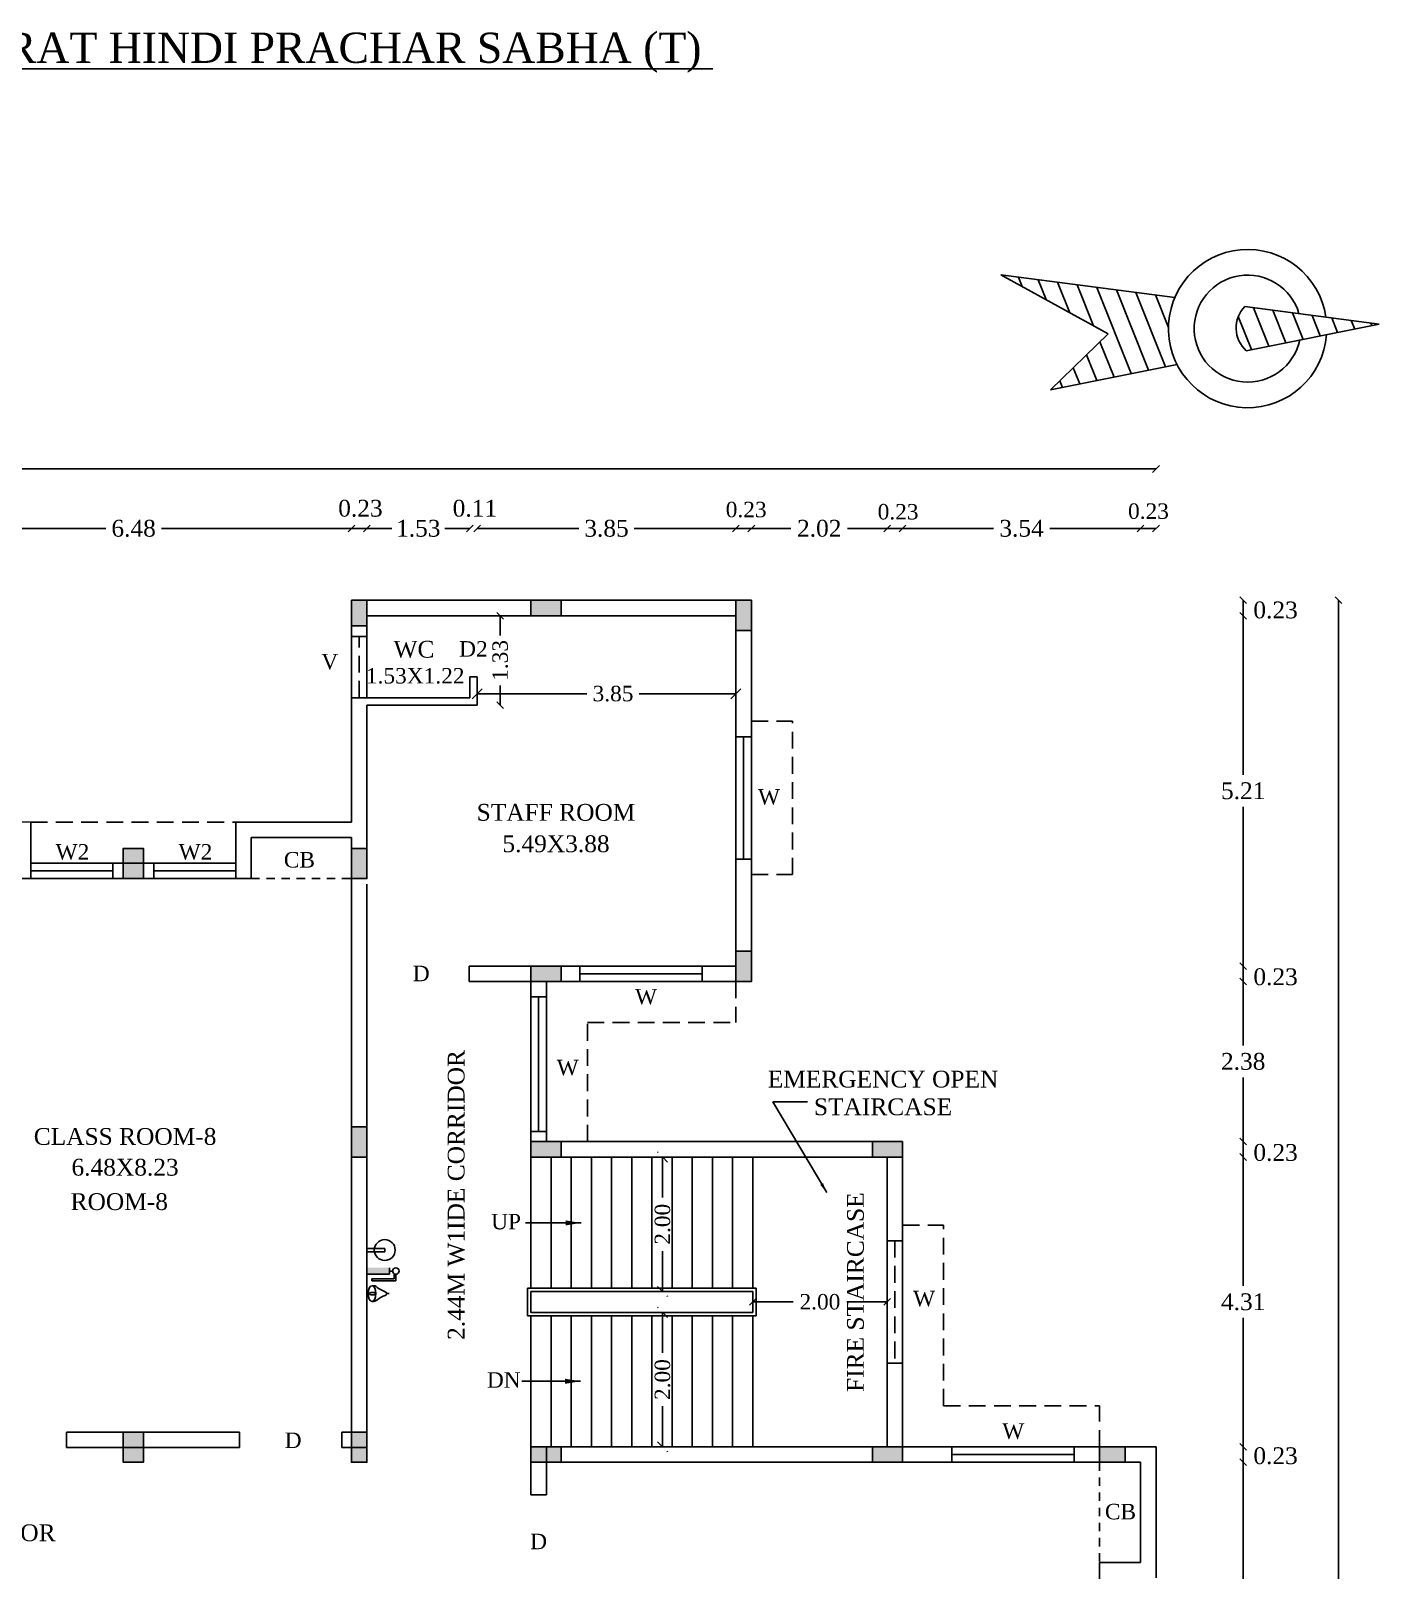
# Model space of a CAD drawing. Header units: metres. Extents: x -53 to 471, y -924 to -843.
# Drawn here: x 74.07 to 94.13, y -888.81 to -865.92 of the extents above; entities that cross this region are included whole.
import ezdxf
from ezdxf.enums import TextEntityAlignment as Align

# ---------------------------------------------------------------- set-up
doc = ezdxf.new("R2010")
doc.units = ezdxf.units.M
doc.header["$MEASUREMENT"] = 0
doc.header["$PDMODE"] = 3
doc.linetypes.add('HIDDEN', pattern=[0.375, 0.25, -0.125])
doc.layers.get('DEFPOINTS').update_dxf_attribs({"lineweight": 5})
doc.layers.add('BLK_1_FLR_1_BLT_UP_AREA_EXISTING', color=27, linetype='Continuous', lineweight=0)
doc.styles.add('Isa-', font='times.ttf')
doc.styles.add('STYLE2', font='times.ttf')
doc.dimstyles.new('Copy of ISO-25', dxfattribs={"dimscale": 0, "dimtxt": 0.23, "dimasz": 0.1, "dimexe": 1.25, "dimexo": 0.625, "dimgap": 0.11, "dimtad": 0, "dimtih": 1, "dimtoh": 1, "dimzin": 1, "dimdsep": 46, "dimtxsty": 'STYLE2', "dimblk": 'OBLIQUE', "dimcen": 0, "dimse1": 1, "dimse2": 1, "dimclrd": 1, "dimclrt": 3, "dimadec": 0, "dimazin": 2, "dimtfac": 1, "dimtix": 1, "dimtofl": 0, "dimtmove": 0, "dimatfit": 3, "dimfxl": 0, "dimtolj": 1, "dimarcsym": 0})
doc.dimstyles.new('ISO-25', dxfattribs={"dimscale": 0, "dimtxt": 0.23, "dimasz": 0.15, "dimexe": 1.25, "dimexo": 0.625, "dimgap": 0.11, "dimtad": 0, "dimtih": 1, "dimtoh": 1, "dimzin": 1, "dimdsep": 46, "dimtxsty": 'STYLE2', "dimblk": 'OBLIQUE', "dimcen": 0, "dimse1": 1, "dimse2": 1, "dimclrd": 1, "dimclrt": 3, "dimadec": 0, "dimazin": 2, "dimtfac": 1, "dimtix": 1, "dimtofl": 0, "dimtmove": 0, "dimatfit": 3, "dimfxl": 0, "dimtolj": 1, "dimarcsym": 0})

# ---------------------------------------------------------------- blocks, each defined once
blk = doc.blocks.new('_Oblique')
at = {"color": 0, "linetype": 'ByBlock', "lineweight": -2}
blk.add_line((-0.5, -0.5), (0.5, 0.5), dxfattribs=at)
blk = doc.blocks.new('*D93')
at = {"color": 1, "lineweight": -2}
for p, q in [((93.522, -874.388), (93.522, -896.37)), ((93.522, -919.381), (93.522, -897.399))]:
    blk.add_line(p, q, dxfattribs=at)
at = {"layer": 'DEFPOINTS', "color": 0}
for p in [(84.788, -874.388), (93.522, -874.388), (72.358, -919.381)]:
    blk.add_point(p, dxfattribs=at)
at = {"color": 1, "lineweight": -2, "xscale": 0.1, "yscale": 0.1, "zscale": 0.1}
for p, rotation in [((93.522, -874.388), 90), ((93.522, -919.381), 270)]:
    blk.add_blockref('_Oblique', p, dxfattribs=dict(at, rotation=rotation))
at = {"color": 3, "lineweight": 25, "insert": (93.522, -896.884), "char_height": 0.25, "attachment_point": 5, "rotation": 90, "style": 'STYLE2'}
blk.add_mtext('\\A1;44.99', dxfattribs=at)
blk = doc.blocks.new('*D345')
at = {"color": 1, "lineweight": -2}
for p, q in [((72.358, -873.32), (75.184, -873.32)), ((78.838, -873.32), (76.012, -873.32))]:
    blk.add_line(p, q, dxfattribs=at)
at = {"layer": 'DEFPOINTS', "color": 0}
for p in [(78.838, -873.32), (72.358, -877.918), (78.838, -877.918)]:
    blk.add_point(p, dxfattribs=at)
at = {"color": 1, "lineweight": -2, "xscale": 0.1, "yscale": 0.1, "zscale": 0.1, "rotation": 180}
blk.add_blockref('_Oblique', (72.358, -873.32), dxfattribs=at)
at = {"color": 1, "lineweight": -2, "xscale": 0.1, "yscale": 0.1, "zscale": 0.1}
blk.add_blockref('_Oblique', (78.838, -873.32), dxfattribs=at)
at = {"color": 3, "lineweight": 25, "insert": (75.598, -873.32), "char_height": 0.25, "attachment_point": 5, "style": 'STYLE2'}
blk.add_mtext('\\A1;6.48', dxfattribs=at)
blk = doc.blocks.new('*D346')
at = {"color": 1, "lineweight": -2}
blk.add_line((78.838, -873.32), (79.068, -873.32), dxfattribs=at)
at = {"layer": 'DEFPOINTS', "color": 0}
for p in [(79.068, -873.32), (78.838, -874.388), (79.068, -874.618)]:
    blk.add_point(p, dxfattribs=at)
at = {"color": 1, "lineweight": -2, "xscale": 0.1, "yscale": 0.1, "zscale": 0.1, "rotation": 180}
blk.add_blockref('_Oblique', (78.838, -873.32), dxfattribs=at)
at = {"color": 1, "lineweight": -2, "xscale": 0.1, "yscale": 0.1, "zscale": 0.1}
blk.add_blockref('_Oblique', (79.068, -873.32), dxfattribs=at)
at = {"color": 3, "lineweight": 25, "insert": (78.972, -873.022), "char_height": 0.25, "attachment_point": 5, "style": 'STYLE2'}
blk.add_mtext('\\A1;0.23', dxfattribs=at)
blk = doc.blocks.new('*D347')
at = {"color": 1, "lineweight": -2}
for p, q in [((80.708, -873.32), (82.22, -873.32)), ((84.558, -873.32), (83.046, -873.32))]:
    blk.add_line(p, q, dxfattribs=at)
at = {"layer": 'DEFPOINTS', "color": 0}
for p in [(84.558, -873.32), (84.558, -874.618), (80.708, -875.528)]:
    blk.add_point(p, dxfattribs=at)
at = {"color": 1, "lineweight": -2, "xscale": 0.1, "yscale": 0.1, "zscale": 0.1, "rotation": 180}
blk.add_blockref('_Oblique', (80.708, -873.32), dxfattribs=at)
at = {"color": 1, "lineweight": -2, "xscale": 0.1, "yscale": 0.1, "zscale": 0.1}
blk.add_blockref('_Oblique', (84.558, -873.32), dxfattribs=at)
at = {"color": 3, "lineweight": 25, "insert": (82.633, -873.32), "char_height": 0.25, "attachment_point": 5, "style": 'STYLE2'}
blk.add_mtext('\\A1;3.85', dxfattribs=at)
blk = doc.blocks.new('*D126')
at = {"color": 1, "lineweight": -2}
for p, q in [((84.788, -873.32), (85.377, -873.32)), ((86.808, -873.32), (86.219, -873.32))]:
    blk.add_line(p, q, dxfattribs=at)
at = {"layer": 'DEFPOINTS', "color": 0}
for p in [(86.808, -873.32), (84.788, -874.388), (86.808, -882.668)]:
    blk.add_point(p, dxfattribs=at)
at = {"color": 1, "lineweight": -2, "xscale": 0.1, "yscale": 0.1, "zscale": 0.1, "rotation": 180}
blk.add_blockref('_Oblique', (84.788, -873.32), dxfattribs=at)
at = {"color": 1, "lineweight": -2, "xscale": 0.1, "yscale": 0.1, "zscale": 0.1}
blk.add_blockref('_Oblique', (86.808, -873.32), dxfattribs=at)
at = {"color": 3, "lineweight": 25, "insert": (85.798, -873.32), "char_height": 0.25, "attachment_point": 5, "style": 'STYLE2'}
blk.add_mtext('\\A1;2.02', dxfattribs=at)
blk = doc.blocks.new('*D127')
at = {"color": 1, "lineweight": -2}
for p, q in [((87.038, -873.32), (88.389, -873.32)), ((90.578, -873.32), (89.227, -873.32))]:
    blk.add_line(p, q, dxfattribs=at)
at = {"layer": 'DEFPOINTS', "color": 0}
for p in [(90.578, -873.32), (87.038, -882.438), (90.578, -887.208)]:
    blk.add_point(p, dxfattribs=at)
at = {"color": 1, "lineweight": -2, "xscale": 0.1, "yscale": 0.1, "zscale": 0.1, "rotation": 180}
blk.add_blockref('_Oblique', (87.038, -873.32), dxfattribs=at)
at = {"color": 1, "lineweight": -2, "xscale": 0.1, "yscale": 0.1, "zscale": 0.1}
blk.add_blockref('_Oblique', (90.578, -873.32), dxfattribs=at)
at = {"color": 3, "lineweight": 25, "insert": (88.808, -873.32), "char_height": 0.25, "attachment_point": 5, "style": 'STYLE2'}
blk.add_mtext('\\A1;3.54', dxfattribs=at)
blk = doc.blocks.new('*D131')
at = {"color": 1, "lineweight": -2}
for p, q in [((92.105, -887.208), (92.105, -890.222)), ((92.105, -893.711), (92.105, -890.697))]:
    blk.add_line(p, q, dxfattribs=at)
at = {"layer": 'DEFPOINTS', "color": 0}
for p in [(89.968, -887.208), (92.105, -887.208), (89.968, -893.711)]:
    blk.add_point(p, dxfattribs=at)
at = {"color": 1, "lineweight": -2, "xscale": 0.1, "yscale": 0.1, "zscale": 0.1}
for p, rotation in [((92.105, -887.208), 90), ((92.105, -893.711), 270)]:
    blk.add_blockref('_Oblique', p, dxfattribs=dict(at, rotation=rotation))
at = {"color": 3, "lineweight": 25, "insert": (92.105, -890.459), "char_height": 0.25, "attachment_point": 5, "style": 'STYLE2'}
blk.add_mtext('\\A1;6.50', dxfattribs=at)
blk = doc.blocks.new('*D132')
at = {"color": 1, "lineweight": -2}
blk.add_line((92.105, -887.208), (92.105, -886.978), dxfattribs=at)
at = {"layer": 'DEFPOINTS', "color": 0}
for p in [(89.968, -886.978), (92.105, -886.978), (89.968, -887.208)]:
    blk.add_point(p, dxfattribs=at)
at = {"color": 1, "lineweight": -2, "xscale": 0.1, "yscale": 0.1, "zscale": 0.1}
for p, rotation in [((92.105, -886.978), 90), ((92.105, -887.208), 270)]:
    blk.add_blockref('_Oblique', p, dxfattribs=dict(at, rotation=rotation))
at = {"color": 3, "lineweight": 25, "insert": (92.587, -887.113), "char_height": 0.25, "attachment_point": 5, "style": 'STYLE2'}
blk.add_mtext('\\A1;0.23', dxfattribs=at)
blk = doc.blocks.new('*D133')
at = {"color": 1, "lineweight": -2}
for p, q in [((92.105, -882.668), (92.105, -884.586)), ((92.105, -886.978), (92.105, -885.061))]:
    blk.add_line(p, q, dxfattribs=at)
at = {"layer": 'DEFPOINTS', "color": 0}
for p in [(87.038, -882.668), (92.105, -882.668), (90.368, -886.978)]:
    blk.add_point(p, dxfattribs=at)
at = {"color": 1, "lineweight": -2, "xscale": 0.1, "yscale": 0.1, "zscale": 0.1}
for p, rotation in [((92.105, -882.668), 90), ((92.105, -886.978), 270)]:
    blk.add_blockref('_Oblique', p, dxfattribs=dict(at, rotation=rotation))
at = {"color": 3, "lineweight": 25, "insert": (92.105, -884.823), "char_height": 0.25, "attachment_point": 5, "style": 'STYLE2'}
blk.add_mtext('\\A1;4.31', dxfattribs=at)
blk = doc.blocks.new('*D134')
at = {"color": 1, "lineweight": -2}
blk.add_line((92.105, -882.668), (92.105, -882.438), dxfattribs=at)
at = {"layer": 'DEFPOINTS', "color": 0}
for p in [(87.038, -882.438), (92.105, -882.438), (87.038, -882.668)]:
    blk.add_point(p, dxfattribs=at)
at = {"color": 1, "lineweight": -2, "xscale": 0.1, "yscale": 0.1, "zscale": 0.1}
for p, rotation in [((92.105, -882.438), 90), ((92.105, -882.668), 270)]:
    blk.add_blockref('_Oblique', p, dxfattribs=dict(at, rotation=rotation))
at = {"color": 3, "lineweight": 25, "insert": (92.587, -882.603), "char_height": 0.25, "attachment_point": 5, "style": 'STYLE2'}
blk.add_mtext('\\A1;0.23', dxfattribs=at)
blk = doc.blocks.new('*D135')
at = {"color": 1, "lineweight": -2}
for p, q in [((92.105, -880.058), (92.105, -881.011)), ((92.105, -882.438), (92.105, -881.486))]:
    blk.add_line(p, q, dxfattribs=at)
at = {"layer": 'DEFPOINTS', "color": 0}
for p in [(84.788, -880.058), (92.105, -880.058), (87.038, -882.438)]:
    blk.add_point(p, dxfattribs=at)
at = {"color": 1, "lineweight": -2, "xscale": 0.1, "yscale": 0.1, "zscale": 0.1}
for p, rotation in [((92.105, -880.058), 90), ((92.105, -882.438), 270)]:
    blk.add_blockref('_Oblique', p, dxfattribs=dict(at, rotation=rotation))
at = {"color": 3, "lineweight": 25, "insert": (92.105, -881.248), "char_height": 0.25, "attachment_point": 5, "style": 'STYLE2'}
blk.add_mtext('\\A1;2.38', dxfattribs=at)
blk = doc.blocks.new('*D136')
at = {"color": 1, "lineweight": -2}
blk.add_line((92.105, -880.058), (92.105, -879.828), dxfattribs=at)
at = {"layer": 'DEFPOINTS', "color": 0}
for p in [(84.558, -879.828), (92.105, -879.828), (84.788, -880.058)]:
    blk.add_point(p, dxfattribs=at)
at = {"color": 1, "lineweight": -2, "xscale": 0.1, "yscale": 0.1, "zscale": 0.1}
for p, rotation in [((92.105, -879.828), 90), ((92.105, -880.058), 270)]:
    blk.add_blockref('_Oblique', p, dxfattribs=dict(at, rotation=rotation))
at = {"color": 3, "lineweight": 25, "insert": (92.587, -879.99), "char_height": 0.25, "attachment_point": 5, "style": 'STYLE2'}
blk.add_mtext('\\A1;0.23', dxfattribs=at)
blk = doc.blocks.new('*D137')
at = {"color": 1, "lineweight": -2}
for p, q in [((92.105, -874.618), (92.105, -876.986)), ((92.105, -879.828), (92.105, -877.461))]:
    blk.add_line(p, q, dxfattribs=at)
at = {"layer": 'DEFPOINTS', "color": 0}
for p in [(84.558, -874.618), (92.105, -874.618), (84.558, -879.828)]:
    blk.add_point(p, dxfattribs=at)
at = {"color": 1, "lineweight": -2, "xscale": 0.1, "yscale": 0.1, "zscale": 0.1}
for p, rotation in [((92.105, -874.618), 90), ((92.105, -879.828), 270)]:
    blk.add_blockref('_Oblique', p, dxfattribs=dict(at, rotation=rotation))
at = {"color": 3, "lineweight": 25, "insert": (92.105, -877.223), "char_height": 0.25, "attachment_point": 5, "style": 'STYLE2'}
blk.add_mtext('\\A1;5.21', dxfattribs=at)
blk = doc.blocks.new('*D138')
at = {"color": 1, "lineweight": -2}
blk.add_line((92.105, -874.618), (92.105, -874.388), dxfattribs=at)
at = {"layer": 'DEFPOINTS', "color": 0}
for p in [(84.788, -874.388), (92.105, -874.388), (84.558, -874.618)]:
    blk.add_point(p, dxfattribs=at)
at = {"color": 1, "lineweight": -2, "xscale": 0.1, "yscale": 0.1, "zscale": 0.1}
for p, rotation in [((92.105, -874.388), 90), ((92.105, -874.618), 270)]:
    blk.add_blockref('_Oblique', p, dxfattribs=dict(at, rotation=rotation))
at = {"color": 3, "lineweight": 25, "insert": (92.587, -874.535), "char_height": 0.25, "attachment_point": 5, "style": 'STYLE2'}
blk.add_mtext('\\A1;0.23', dxfattribs=at)
blk = doc.blocks.new('*D365')
at = {"color": 1, "lineweight": -2}
for p, q in [((84.808, -884.823), (85.411, -884.823)), ((86.808, -884.823), (86.206, -884.823))]:
    blk.add_line(p, q, dxfattribs=at)
at = {"layer": 'DEFPOINTS', "color": 0}
for p in [(84.808, -884.823), (86.808, -884.823), (86.808, -884.823)]:
    blk.add_point(p, dxfattribs=at)
at = {"color": 1, "lineweight": -2, "xscale": 0.1, "yscale": 0.1, "zscale": 0.1, "rotation": 180}
blk.add_blockref('_Oblique', (84.808, -884.823), dxfattribs=at)
at = {"color": 1, "lineweight": -2, "xscale": 0.1, "yscale": 0.1, "zscale": 0.1}
blk.add_blockref('_Oblique', (86.808, -884.823), dxfattribs=at)
at = {"color": 3, "lineweight": 25, "insert": (85.808, -884.823), "char_height": 0.23, "attachment_point": 5, "style": 'STYLE2'}
blk.add_mtext('\\A1;2.00', dxfattribs=at)
blk = doc.blocks.new('*D150')
at = {"color": 1, "lineweight": -2}
for p, q in [((83.467, -882.668), (83.467, -883.271)), ((83.467, -884.668), (83.467, -884.066))]:
    blk.add_line(p, q, dxfattribs=at)
at = {"layer": 'DEFPOINTS', "color": 0, "linetype": 'HIDDEN'}
for p in [(83.467, -882.668), (83.467, -882.668), (83.412, -884.668)]:
    blk.add_point(p, dxfattribs=at)
at = {"color": 1, "linetype": 'HIDDEN', "lineweight": -2, "xscale": 0.15, "yscale": 0.15, "zscale": 0.15}
for p, rotation in [((83.467, -882.668), 90), ((83.467, -884.668), 270)]:
    blk.add_blockref('_Oblique', p, dxfattribs=dict(at, rotation=rotation))
at = {"color": 3, "linetype": 'HIDDEN', "lineweight": 25, "insert": (83.467, -883.668), "char_height": 0.23, "attachment_point": 5, "rotation": 90, "style": 'STYLE2'}
blk.add_mtext('\\A1;2.00', dxfattribs=at)
blk = doc.blocks.new('*D151')
at = {"color": 1, "lineweight": -2}
for p, q in [((83.467, -884.978), (83.467, -885.581)), ((83.467, -886.978), (83.467, -886.376))]:
    blk.add_line(p, q, dxfattribs=at)
at = {"layer": 'DEFPOINTS', "color": 0, "linetype": 'HIDDEN'}
for p in [(83.467, -884.978), (83.467, -886.978), (83.467, -886.978)]:
    blk.add_point(p, dxfattribs=at)
at = {"color": 1, "linetype": 'HIDDEN', "lineweight": -2, "xscale": 0.15, "yscale": 0.15, "zscale": 0.15}
for p, rotation in [((83.467, -884.978), 90), ((83.467, -886.978), 270)]:
    blk.add_blockref('_Oblique', p, dxfattribs=dict(at, rotation=rotation))
at = {"color": 3, "linetype": 'HIDDEN', "lineweight": 25, "insert": (83.467, -885.978), "char_height": 0.23, "attachment_point": 5, "rotation": 90, "style": 'STYLE2'}
blk.add_mtext('\\A1;2.00', dxfattribs=at)
blk = doc.blocks.new('*D152')
at = {"color": 1, "lineweight": -2}
for p, q in [((80.708, -875.778), (82.341, -875.778)), ((84.558, -875.778), (83.12, -875.778))]:
    blk.add_line(p, q, dxfattribs=at)
at = {"layer": 'DEFPOINTS', "color": 0}
for p in [(84.558, -875.778), (80.708, -875.948), (84.558, -875.948)]:
    blk.add_point(p, dxfattribs=at)
at = {"color": 1, "lineweight": -2, "xscale": 0.15, "yscale": 0.15, "zscale": 0.15, "rotation": 180}
blk.add_blockref('_Oblique', (80.708, -875.778), dxfattribs=at)
at = {"color": 1, "lineweight": -2, "xscale": 0.15, "yscale": 0.15, "zscale": 0.15}
blk.add_blockref('_Oblique', (84.558, -875.778), dxfattribs=at)
at = {"color": 3, "lineweight": -3, "insert": (82.73, -875.778), "char_height": 0.23, "attachment_point": 5, "style": 'STYLE2'}
blk.add_mtext('\\A1;3.85', dxfattribs=at)
blk = doc.blocks.new('*D153')
at = {"color": 1, "lineweight": -2}
for p, q in [((81.052, -874.618), (81.052, -874.91)), ((81.052, -875.948), (81.052, -875.657))]:
    blk.add_line(p, q, dxfattribs=at)
at = {"layer": 'DEFPOINTS', "color": 0}
for p in [(80.849, -874.618), (81.052, -874.618), (80.708, -875.948)]:
    blk.add_point(p, dxfattribs=at)
at = {"color": 1, "lineweight": -2, "xscale": 0.1, "yscale": 0.1, "zscale": 0.1}
for p, rotation in [((81.052, -874.618), 90), ((81.052, -875.948), 270)]:
    blk.add_blockref('_Oblique', p, dxfattribs=dict(at, rotation=rotation))
at = {"color": 3, "lineweight": 25, "insert": (81.052, -875.283), "char_height": 0.23, "attachment_point": 5, "rotation": 90, "style": 'STYLE2'}
blk.add_mtext('\\A1;1.33', dxfattribs=at)
blk = doc.blocks.new('*D367')
at = {"color": 1, "lineweight": -2}
for p, q in [((79.068, -873.32), (79.437, -873.32)), ((80.598, -873.32), (80.229, -873.32))]:
    blk.add_line(p, q, dxfattribs=at)
at = {"layer": 'DEFPOINTS', "color": 0}
for p in [(79.068, -873.32), (79.068, -874.618), (80.598, -875.528)]:
    blk.add_point(p, dxfattribs=at)
at = {"color": 1, "lineweight": -2, "xscale": 0.1, "yscale": 0.1, "zscale": 0.1, "rotation": 180}
blk.add_blockref('_Oblique', (79.068, -873.32), dxfattribs=at)
at = {"color": 1, "lineweight": -2, "xscale": 0.1, "yscale": 0.1, "zscale": 0.1}
blk.add_blockref('_Oblique', (80.598, -873.32), dxfattribs=at)
at = {"color": 3, "lineweight": 25, "insert": (79.833, -873.32), "char_height": 0.25, "attachment_point": 5, "style": 'STYLE2'}
blk.add_mtext('\\A1;1.53', dxfattribs=at)
blk = doc.blocks.new('*D154')
at = {"color": 1, "lineweight": -2}
for p, q in [((80.598, -873.32), (80.498, -873.32)), ((80.708, -873.32), (80.808, -873.32))]:
    blk.add_line(p, q, dxfattribs=at)
at = {"layer": 'DEFPOINTS', "color": 0}
for p in [(80.708, -873.32), (80.598, -874.388), (80.708, -875.528)]:
    blk.add_point(p, dxfattribs=at)
at = {"color": 1, "lineweight": -2, "xscale": 0.1, "yscale": 0.1, "zscale": 0.1}
blk.add_blockref('_Oblique', (80.598, -873.32), dxfattribs=at)
at = {"color": 1, "lineweight": -2, "xscale": 0.1, "yscale": 0.1, "zscale": 0.1, "rotation": 180}
blk.add_blockref('_Oblique', (80.708, -873.32), dxfattribs=at)
at = {"color": 3, "lineweight": 25, "insert": (80.675, -873.022), "char_height": 0.25, "attachment_point": 5, "style": 'STYLE2'}
blk.add_mtext('\\A1;0.11', dxfattribs=at)
blk = doc.blocks.new('*D399')
at = {"color": 1, "lineweight": -2}
blk.add_line((90.578, -873.32), (90.808, -873.32), dxfattribs=at)
at = {"layer": 'DEFPOINTS', "color": 0}
for p in [(90.808, -873.32), (90.578, -887.334), (90.808, -887.314)]:
    blk.add_point(p, dxfattribs=at)
at = {"color": 1, "lineweight": -2, "xscale": 0.1, "yscale": 0.1, "zscale": 0.1, "rotation": 180}
blk.add_blockref('_Oblique', (90.578, -873.32), dxfattribs=at)
at = {"color": 1, "lineweight": -2, "xscale": 0.1, "yscale": 0.1, "zscale": 0.1}
blk.add_blockref('_Oblique', (90.808, -873.32), dxfattribs=at)
at = {"color": 3, "lineweight": 25, "insert": (90.696, -873.065), "char_height": 0.23, "attachment_point": 5, "style": 'STYLE2'}
blk.add_mtext('\\A1;0.23', dxfattribs=at)
blk = doc.blocks.new('*D404')
at = {"color": 1, "lineweight": -2}
for p, q in [((36.908, -872.436), (63.38, -872.436)), ((90.808, -872.436), (64.336, -872.436))]:
    blk.add_line(p, q, dxfattribs=at)
at = {"layer": 'DEFPOINTS', "color": 0}
for p in [(90.808, -872.436), (36.908, -887.78), (90.808, -887.78)]:
    blk.add_point(p, dxfattribs=at)
at = {"color": 1, "lineweight": -2, "xscale": 0.1, "yscale": 0.1, "zscale": 0.1, "rotation": 180}
blk.add_blockref('_Oblique', (36.908, -872.436), dxfattribs=at)
at = {"color": 1, "lineweight": -2, "xscale": 0.1, "yscale": 0.1, "zscale": 0.1}
blk.add_blockref('_Oblique', (90.808, -872.436), dxfattribs=at)
at = {"color": 3, "lineweight": 25, "insert": (63.858, -872.436), "char_height": 0.23, "attachment_point": 5, "style": 'STYLE2'}
blk.add_mtext('\\A1;53.90', dxfattribs=at)
blk = doc.blocks.new('FIRE')
at = {"lineweight": 25}
blk.add_hatch(color=256, dxfattribs=at).paths.add_polyline_path([(4776.393, 1592.591), (4776.49, 1592.591), (4776.49, 1592.93), (4776.393, 1592.93)])
for p, q in [((4776.559, 1592.998), (4776.483, 1592.998)), ((4776.49, 1593.023), (4776.587, 1593.023)), ((4776.559, 1592.664), (4776.559, 1592.998)), ((4776.587, 1593.023), (4776.587, 1592.664)), ((4776.49, 1592.93), (4776.393, 1592.93)), ((4776.442, 1592.93), (4776.442, 1592.975)), ((4776.49, 1592.591), (4776.49, 1592.93)), ((4776.587, 1592.664), (4776.559, 1592.664))]:
    blk.add_line(p, q, dxfattribs=at)
at = {"color": 0, "lineweight": 25, "ltscale": 60}
blk.add_line((4776.778, 1592.887), (4776.778, 1592.923), dxfattribs=at)
blk.add_lwpolyline([(4776.105, 1592.857), (4776.155, 1592.857), (4776.155, 1592.59), (4776.105, 1592.59)], close=True)
at = {"color": 1}
blk.add_circle((4776.13, 1592.857), 0.155, dxfattribs=at)
at = {"lineweight": 25}
blk.add_circle((4776.442, 1593.023), 0.0482, dxfattribs=at)
at = {"color": 0, "lineweight": 25, "ltscale": 60}
blk.add_arc((4776.778, 1592.861), 0.0262, 0, 180, dxfattribs=at)
for centre, major_axis, ratio in [((4776.778, 1592.668), (-0.118, 0), 0.493287), ((4776.778, 1592.676), (0, -0.0501), 0.352249)]:
    blk.add_ellipse(centre, major_axis=major_axis, ratio=ratio, dxfattribs=at)
for points in [[(4776.752, 1592.861), (4776.688, 1592.746), (4776.664, 1592.71), (4776.66, 1592.671)], [(4776.804, 1592.861), (4776.868, 1592.746), (4776.891, 1592.71), (4776.896, 1592.671)]]:
    blk.add_spline(points, degree=3, dxfattribs=at)
blk = doc.blocks.new('FF COLUMN')
at = {"lineweight": -3}
for points in [[(39.03, 0), (38.58, 0), (38.58, -0.23), (39.03, -0.23)], [(41.86, 0), (41.63, 0), (41.63, -0.45), (41.86, -0.45)], [(36.14, -3.69), (35.91, -3.69), (35.91, -4.14), (36.14, -4.14)], [(41.86, -5.22), (41.63, -5.22), (41.63, -5.67), (41.86, -5.67)], [(39.03, -5.44), (38.58, -5.44), (38.58, -5.67), (39.03, -5.67)], [(36.14, -7.83), (35.91, -7.83), (35.91, -8.28), (36.14, -8.28)], [(39.03, -8.28), (39.03, -8.05), (38.58, -8.05), (38.58, -8.28)], [(44.11, -8.28), (44.11, -8.05), (43.66, -8.05), (43.66, -8.28)], [(36.14, -12.37), (35.91, -12.37), (35.91, -12.82), (36.14, -12.82)], [(39.03, -12.82), (38.58, -12.82), (38.58, -12.59), (39.03, -12.59)], [(44.11, -12.82), (44.11, -12.59), (43.66, -12.59), (43.66, -12.82)]]:
    blk.add_hatch(color=3, dxfattribs=at).paths.add_polyline_path(points)
for color, points in [(2, [(35.91, -0.38), (36.14, -0.38), (36.14, 0), (35.91, 0)]), (4, [(32.515, -4.14), (32.515, -3.69), (32.815, -3.69), (32.815, -4.14)]), (5, [(32.815, -12.37), (32.815, -12.82), (32.515, -12.82), (32.515, -12.37)]), (2, [(47.04, -12.59), (47.42, -12.59), (47.42, -12.82), (47.04, -12.82)])]:
    blk.add_hatch(color=color).paths.add_polyline_path(points)
at = {"color": 3, "lineweight": -3}
for points in [[(39.03, 0), (38.58, 0), (38.58, -0.23), (39.03, -0.23)], [(41.63, 0), (41.63, -0.45), (41.86, -0.45), (41.86, 0)], [(35.91, -3.69), (35.91, -4.14), (36.14, -4.14), (36.14, -3.69)], [(41.63, -5.22), (41.63, -5.67), (41.86, -5.67), (41.86, -5.22)], [(39.03, -5.44), (38.58, -5.44), (38.58, -5.67), (39.03, -5.67)], [(35.91, -7.83), (35.91, -8.28), (36.14, -8.28), (36.14, -7.83)], [(39.03, -8.05), (38.58, -8.05), (38.58, -8.28), (39.03, -8.28)], [(44.11, -8.05), (43.66, -8.05), (43.66, -8.28), (44.11, -8.28)], [(35.91, -12.37), (35.91, -12.82), (36.14, -12.82), (36.14, -12.37)], [(39.03, -12.82), (38.58, -12.82), (38.58, -12.59), (39.03, -12.59)], [(44.11, -12.59), (43.66, -12.59), (43.66, -12.82), (44.11, -12.82)]]:
    blk.add_lwpolyline(points, close=True, dxfattribs=at)
at = {"color": 2}
blk.add_lwpolyline([(35.91, 0), (35.91, -0.38), (36.14, -0.38), (36.14, 0)], close=True, dxfattribs=at)
at = {"color": 4}
blk.add_lwpolyline([(32.515, -4.14), (32.515, -3.69), (32.815, -3.69), (32.815, -4.14)], close=True, dxfattribs=at)
at = {"color": 5}
blk.add_lwpolyline([(32.815, -12.37), (32.815, -12.82), (32.515, -12.82), (32.515, -12.37)], close=True, dxfattribs=at)
at = {"color": 2, "lineweight": -3}
blk.add_lwpolyline([(47.04, -12.59), (47.42, -12.59), (47.42, -12.82), (47.04, -12.82)], close=True, dxfattribs=at)
blk = doc.blocks.new('*D776')
at = {"color": 1, "lineweight": -2, "ltscale": 3}
blk.add_line((84.558, -873.32), (84.788, -873.32), dxfattribs=at)
at = {"layer": 'DEFPOINTS', "color": 0, "ltscale": 3}
for p in [(84.788, -873.32), (84.788, -874.388), (84.558, -874.618)]:
    blk.add_point(p, dxfattribs=at)
at = {"color": 1, "lineweight": -2, "ltscale": 3, "xscale": 0.1, "yscale": 0.1, "zscale": 0.1, "rotation": 180}
blk.add_blockref('_Oblique', (84.558, -873.32), dxfattribs=at)
at = {"color": 1, "lineweight": -2, "ltscale": 3, "xscale": 0.1, "yscale": 0.1, "zscale": 0.1}
blk.add_blockref('_Oblique', (84.788, -873.32), dxfattribs=at)
at = {"color": 3, "ltscale": 3, "insert": (84.711, -873.041), "char_height": 0.23, "attachment_point": 5, "style": 'STYLE2'}
blk.add_mtext('\\A1;0.23', dxfattribs=at)
blk = doc.blocks.new('*D777')
at = {"color": 1, "lineweight": -2, "ltscale": 3}
blk.add_line((86.808, -873.32), (87.038, -873.32), dxfattribs=at)
at = {"layer": 'DEFPOINTS', "color": 0, "ltscale": 3}
for p in [(87.038, -873.32), (87.038, -873.32), (86.808, -882.668)]:
    blk.add_point(p, dxfattribs=at)
at = {"color": 1, "lineweight": -2, "ltscale": 3, "xscale": 0.1, "yscale": 0.1, "zscale": 0.1, "rotation": 180}
blk.add_blockref('_Oblique', (86.808, -873.32), dxfattribs=at)
at = {"color": 1, "lineweight": -2, "ltscale": 3, "xscale": 0.1, "yscale": 0.1, "zscale": 0.1}
blk.add_blockref('_Oblique', (87.038, -873.32), dxfattribs=at)
at = {"color": 3, "ltscale": 3, "insert": (86.971, -873.074), "char_height": 0.23, "attachment_point": 5, "style": 'STYLE2'}
blk.add_mtext('\\A1;0.23', dxfattribs=at)

msp = doc.modelspace()

# ---------------------------------------------------------------- hatches: boundary and pattern name
at = {"lineweight": -3}
h = msp.add_hatch(dxfattribs=at)
h.set_pattern_fill('ANSI31', color=1, scale=2.050312, angle=66.803979, style=0)
h.set_pattern_definition([(111.804, (91.06231, -870.50301), (-0.237954, -0.095194), [])])
h.paths.add_polyline_path([(88.49984, -869.54838), (90.0961, -870.42474), (89.24001, -871.25739), (91.12156, -870.88188, -0.22210308), (91.0881, -869.88559)])
h.paths.add_polyline_path([(92.12823, -870.02111, 0.42578482), (92.15009, -870.67662), (94.12868, -870.28174)])

# ---------------------------------------------------------------- linework, layer by layer
for p, q in [((91.0881, -869.88559), (88.49984, -869.54838)), ((90.0961, -870.42474), (88.49984, -869.54838)), ((94.12868, -870.28174), (92.12823, -870.02111)), ((90.0961, -870.42474), (89.24001, -871.25739)), ((94.12868, -870.28174), (92.15009, -870.67662)), ((91.12156, -870.88188), (89.24001, -871.25739)), ((78.83806, -877.68821), (78.83806, -874.38836)), ((78.83806, -874.38836), (84.78806, -874.38836)), ((84.78806, -880.05821), (84.78806, -874.38836)), ((84.78806, -874.83836), (84.78806, -874.38836)), ((79.06806, -875.83836), (79.06806, -874.61836)), ((79.06806, -874.61836), (84.55806, -874.61836)), ((84.55806, -879.82821), (84.55806, -874.61836)), ((79.06806, -875.83836), (79.06806, -875.17821)), ((80.59806, -875.83836), (80.59806, -875.52836)), ((80.59806, -875.52836), (80.70806, -875.52836)), ((80.70806, -875.94836), (80.70806, -875.52836)), ((79.06806, -875.83836), (80.59806, -875.83836)), ((79.06806, -878.49836), (79.06806, -875.94836)), ((79.06806, -877.16836), (79.06806, -875.94836)), ((79.06806, -875.94836), (80.70806, -875.94836)), ((79.06806, -878.49836), (79.06806, -877.27836)), ((74.06806, -877.68821), (74.06806, -878.29821)), ((77.11806, -877.68821), (78.83806, -877.68821)), ((77.11806, -877.68821), (77.11806, -878.29821)), ((77.34806, -877.91821), (78.83806, -877.91821)), ((77.34806, -877.91821), (77.34806, -878.52821)), ((78.83806, -878.29821), (78.83806, -877.91821)), ((78.83806, -877.91821), (78.83806, -878.52821)), ((79.06806, -878.49836), (79.06806, -877.84893)), ((78.83806, -878.29821), (78.83806, -878.08821)), ((74.06806, -878.29821), (77.11806, -878.29821)), ((73.83806, -878.52821), (77.34806, -878.52821)), ((73.83806, -878.52821), (77.34806, -878.52821)), ((78.83806, -886.75821), (78.83806, -878.52821)), ((79.06806, -878.49836), (79.06806, -878.47821)), ((79.06806, -886.29821), (79.06806, -878.60836)), ((79.06806, -880.74821), (79.06806, -878.60836)), ((79.06806, -879.06893), (79.06806, -878.60836)), ((79.06806, -879.82836), (79.06806, -878.60836)), ((84.55806, -879.82821), (84.55806, -879.60821)), ((84.55806, -879.82836), (84.55806, -879.60821)), ((84.78806, -880.05821), (84.78806, -879.60821)), ((79.06806, -880.05821), (79.06806, -879.82821)), ((79.06806, -880.05821), (79.06806, -879.82821)), ((80.58806, -879.82821), (84.55806, -879.82821)), ((80.58806, -880.05821), (80.58806, -879.82821)), ((81.73806, -879.82821), (84.55806, -879.82821)), ((84.78806, -880.05821), (84.78806, -879.82821)), ((80.58806, -880.05821), (81.50806, -880.05821)), ((81.50806, -882.66821), (81.50806, -880.05821)), ((81.73806, -882.43821), (81.73806, -880.05821)), ((81.73806, -880.05821), (84.78806, -880.05821)), ((81.73806, -880.05821), (84.78806, -880.05821)), ((81.50806, -882.66821), (81.50806, -882.43821)), ((81.73806, -882.43821), (87.03806, -882.43821)), ((87.03806, -886.98321), (87.03806, -882.43821)), ((81.50806, -884.61821), (81.50806, -882.66821)), ((81.50806, -882.66821), (86.80806, -882.66821)), ((81.50806, -882.66821), (84.80806, -882.66821)), ((81.80806, -884.61821), (81.80806, -882.66821)), ((82.10806, -884.61821), (82.10806, -882.66821)), ((82.40806, -884.61821), (82.40806, -882.66821)), ((82.70806, -884.61821), (82.70806, -882.66821)), ((83.00806, -884.61821), (83.00806, -882.66821)), ((83.30806, -884.61821), (83.30806, -882.66821)), ((83.60806, -884.61821), (83.60806, -882.66821)), ((83.90806, -884.61821), (83.90806, -882.66821)), ((84.20806, -884.61821), (84.20806, -882.66821)), ((84.50806, -884.61821), (84.50806, -882.66821)), ((84.80806, -884.61821), (84.80806, -882.66821)), ((86.80806, -886.97821), (86.80806, -882.66821)), ((81.45806, -885.02821), (81.45806, -884.61821)), ((81.45806, -884.61821), (84.85806, -884.61821)), ((84.85806, -884.61821), (84.85806, -885.02821)), ((81.50806, -884.97821), (81.50806, -884.66821)), ((81.50806, -884.66821), (84.80806, -884.66821)), ((81.55806, -884.66821), (84.80806, -884.66821)), ((84.80806, -884.97821), (84.80806, -884.66821)), ((84.80806, -884.66821), (84.80806, -884.97821)), ((84.85806, -885.02821), (81.45806, -885.02821)), ((81.50806, -884.97821), (84.80806, -884.97821)), ((84.80806, -884.97821), (81.50806, -884.97821)), ((81.50806, -886.97821), (81.50806, -885.02821)), ((81.80806, -886.97821), (81.80806, -885.02821)), ((82.10806, -886.97821), (82.10806, -885.02821)), ((82.40806, -886.97821), (82.40806, -885.02821)), ((82.70806, -886.97821), (82.70806, -885.02821)), ((83.00806, -886.97821), (83.00806, -885.02821)), ((83.30806, -886.97821), (83.30806, -885.02821)), ((83.60806, -886.97821), (83.60806, -885.02821)), ((83.90806, -886.97821), (83.90806, -885.02821)), ((84.20806, -886.97821), (84.20806, -885.02821)), ((84.50806, -886.97821), (84.50806, -885.02821)), ((84.80806, -886.97821), (84.80806, -885.02821)), ((79.06806, -887.20821), (79.06806, -885.41055)), ((78.83806, -887.20821), (78.83806, -885.64055)), ((74.59904, -886.75821), (77.17346, -886.75821)), ((74.59904, -886.98821), (74.59904, -886.75821)), ((77.17346, -886.98821), (77.17346, -886.75821)), ((78.69346, -886.75821), (78.83806, -886.75821)), ((78.69346, -886.98821), (78.69346, -886.75821)), ((74.59904, -886.98821), (77.17346, -886.98821)), ((78.69346, -886.98821), (79.06806, -886.98821)), ((78.69346, -886.98821), (79.06806, -886.98821)), ((81.50806, -887.69321), (81.50806, -886.93055)), ((81.50806, -886.97821), (86.80806, -886.97821)), ((81.50806, -887.20821), (81.50806, -886.97821)), ((81.50806, -886.97821), (86.80806, -886.97821)), ((81.50806, -886.97821), (84.80806, -886.97821)), ((81.73806, -887.69321), (81.73806, -886.97821)), ((87.03806, -886.97821), (89.12806, -886.97821)), ((87.03806, -886.97821), (90.80806, -886.97821)), ((90.80806, -886.97821), (90.80806, -888.92821)), ((81.50806, -887.20821), (88.89806, -887.20821)), ((81.73806, -887.20821), (90.57806, -887.20821)), ((81.73806, -887.69321), (81.73806, -887.23821)), ((90.57806, -887.20821), (90.57806, -888.69821)), ((81.50806, -887.69321), (81.73806, -887.69321)), ((89.96806, -892.22055), (89.96806, -888.69821)), ((90.57806, -888.69821), (89.96806, -888.69821))]:
    msp.add_line(p, q, dxfattribs=at)
at = {"color": 1, "linetype": 'HIDDEN', "lineweight": -3}
for p, q in [((78.95306, -875.83836), (78.95306, -874.92836)), ((84.78806, -876.18829), (85.39806, -876.18829)), ((85.39806, -878.46829), (85.39806, -876.18829)), ((74.06806, -877.68821), (77.11806, -877.68821)), ((84.78806, -878.46829), (85.39806, -878.46829)), ((82.41959, -879.83321), (82.41959, -879.82821)), ((84.55806, -880.05821), (84.55806, -880.66821)), ((82.34806, -880.66821), (84.55806, -880.66821)), ((82.34806, -882.43821), (82.34806, -880.66821)), ((87.03806, -883.68321), (87.64806, -883.68321)), ((87.64806, -886.36821), (87.64806, -883.68321)), ((86.92306, -883.91321), (86.92306, -885.73321)), ((87.64806, -886.36821), (89.96806, -886.36821)), ((89.96806, -886.97821), (89.96806, -886.36821))]:
    msp.add_line(p, q, dxfattribs=at)
at = {"color": 1, "lineweight": -3}
for p, q in [((84.67306, -878.23829), (84.67306, -876.41829)), ((75.28806, -878.41321), (74.06806, -878.41321)), ((77.11806, -878.41321), (75.89806, -878.41321)), ((84.05806, -879.94321), (82.23806, -879.94321)), ((81.62306, -880.28821), (81.62306, -882.28821)), ((89.59201, -887.09321), (87.77201, -887.09321))]:
    msp.add_line(p, q, dxfattribs=at)
at = {"color": 41, "linetype": 'HIDDEN', "lineweight": -3, "ltscale": 0.5}
for p, q in [((77.34806, -878.52821), (78.83806, -878.52821)), ((89.96806, -887.20821), (89.96806, -888.69821))]:
    msp.add_line(p, q, dxfattribs=at)
at = {"color": 2, "lineweight": -3}
for points in [[(79.06806, -874.92836), (79.06806, -875.83836), (78.83806, -875.83836), (78.83806, -874.92836)], [(84.55806, -876.41829), (84.78806, -876.41829), (84.78806, -878.23829), (84.55806, -878.23829)], [(74.06806, -878.52821), (74.06806, -878.29821), (75.28806, -878.29821), (75.28806, -878.52821)], [(75.89806, -878.52821), (75.89806, -878.29821), (77.11806, -878.29821), (77.11806, -878.52821)], [(82.23806, -880.05821), (82.23806, -879.82821), (84.05806, -879.82821), (84.05806, -880.05821)], [(81.73806, -882.28821), (81.50806, -882.28821), (81.50806, -880.28821), (81.73806, -880.28821)], [(87.03806, -885.73321), (86.80806, -885.73321), (86.80806, -883.91321), (87.03806, -883.91321)], [(87.77201, -886.97821), (87.77201, -887.20821), (89.59201, -887.20821), (89.59201, -886.97821)]]:
    msp.add_lwpolyline(points, close=True, dxfattribs=at)
at = {"lineweight": -3}
for centre, radius, start, end in [((92.17093, -870.34793), 1.17741, 8.274849, 355.604596), ((92.17093, -870.34793), 0.79574, 16.176247, 347.712159), ((92.45426, -870.33835), 0.45491, 135.782997, 228.037271)]:
    msp.add_arc(centre, radius, start, end, dxfattribs=at)
at = {"layer": 'BLK_1_FLR_1_BLT_UP_AREA_EXISTING', "color": 27}
msp.add_lwpolyline([(90.80806, -888.92821), (90.80806, -886.97821), (87.03806, -886.97821), (87.03806, -882.43821), (81.73806, -882.43821), (81.73806, -880.05821), (84.78806, -880.05821), (84.78806, -874.38836), (78.83806, -874.38836), (78.83806, -877.68821), (77.11806, -877.68821), (77.11806, -878.29821), (74.06806, -878.29821), (74.06806, -877.68821), (72.12806, -877.68821), (72.12806, -878.29821), (65.68806, -878.29821), (65.38306, -878.29821), (62.32806, -878.29821), (62.02806, -878.29821), (55.58806, -878.29821)], dxfattribs=at)

# ---------------------------------------------------------------- block references
msp.add_blockref('FF COLUMN', (42.92806, -874.38836))
at = {"lineweight": -3, "rotation": 270}
msp.add_blockref('FIRE', (-1513.52297, 3892.07826), dxfattribs=at)

# ---------------------------------------------------------------- texts
at = {"color": 2, "lineweight": -3, "style": 'Isa-'}
msp.add_text('%%UPLAN SHOWING THE PROPOSED ADDITIONAL CONSTRUCTION OF EDUCATIONAL INSTITUTION BUILDING FOR DAKSHINA BHARAT HINDI PRACHAR SABHA (T) ', height=0.45, dxfattribs=at).set_placement((32.80631, -866.39579))
at = {"lineweight": -3, "style": 'Isa-'}
for s, p in [('WC', (79.76882, -875.24161)), ('STAFF ROOM', (81.88183, -877.66709)), ('5.49X3.88', (81.88183, -878.13453)), ('EMERGENCY OPEN', (86.74731, -881.63451)), ('STAIRCASE', (86.74731, -882.04641)), ('CLASS ROOM-8', (75.47095, -882.48749)), ('6.48X8.23', (75.47095, -882.94507)), ('2.44M WIDE CORRIDOR', (72.37587, -888.38138))]:
    msp.add_text(s, height=0.25, dxfattribs=at).set_placement(p, align=Align.CENTER)
at = {"color": 4, "lineweight": -3, "style": 'Isa-'}
for s, p in [('D2', (80.65306, -875.22594)), ('V', (78.51592, -875.41606)), ('W', (85.05031, -877.42649)), ('W2', (74.68809, -878.2445)), ('W2', (76.51809, -878.2445)), ('CB', (78.06494, -878.36281)), ('D', (79.87686, -880.05348)), ('W', (83.22156, -880.39763)), ('W', (82.05564, -881.45267)), ('UP', (81.13925, -883.74371)), ('W', (87.35816, -884.8882)), ('DN', (81.10511, -886.09871)), ('D', (77.97113, -886.99559)), ('CB', (90.27965, -888.05666)), ('D', (81.62306, -888.50067))]:
    msp.add_text(s, height=0.23, dxfattribs=at).set_placement(p, align=Align.CENTER)
at = {"color": 6, "lineweight": -3, "style": 'Isa-'}
msp.add_text('1.53X1.22', height=0.23, dxfattribs=at).set_placement((79.78712, -875.626), align=Align.CENTER)
at = {"lineweight": -3, "style": 'Isa-'}
msp.add_text('2.44M W1IDE CORRIDOR', height=0.25, rotation=90, dxfattribs=at).set_placement((80.52083, -883.2327), align=Align.CENTER)
at = {"color": 23, "lineweight": -3, "style": 'Isa-'}
msp.add_text('ROOM-8', height=0.25, dxfattribs=at).set_placement((74.66102, -883.45655))
at = {"color": 115, "lineweight": -3, "style": 'Isa-'}
msp.add_text('FIRE STAIRCASE', height=0.25, rotation=90, dxfattribs=at).set_placement((86.46116, -884.67735), align=Align.CENTER)
at = {"color": 4, "lineweight": -3, "style": 'Isa-'}
msp.add_text('W', height=0.23, rotation=360, dxfattribs=at).set_placement((88.6837, -886.85928), align=Align.CENTER)

# ---------------------------------------------------------------- dimensions: what is measured, and where the dimension line sits
at = {"lineweight": 25}
for base, p1, p2, override, picture, middle in [((90.80806, -872.43636), (36.90806, -887.78027), (90.80806, -887.78027), {"dimscale": 1}, '*D404', (63.85806, -872.43636)), ((78.83806, -873.32033), (72.35806, -877.91821), (78.83806, -877.91821), {"dimscale": 1, "dimtxt": 0.25, "dimtmove": 1}, '*D345', (75.59806, -873.32033)), ((79.06806, -873.32033), (80.59806, -875.52836), (79.06806, -874.61836), {"dimscale": 1, "dimtxt": 0.25}, '*D367', (79.83306, -873.32033)), ((84.55806, -873.32033), (80.70806, -875.52836), (84.55806, -874.61836), {"dimscale": 1, "dimtxt": 0.25, "dimtmove": 1}, '*D347', (82.63306, -873.32033)), ((86.80806, -873.32033), (84.78806, -874.38836), (86.80806, -882.66821), {"dimscale": 1, "dimtxt": 0.25, "dimtmove": 1}, '*D126', (85.79806, -873.32033)), ((90.57806, -873.32033), (87.03806, -882.43821), (90.57806, -887.20821), {"dimscale": 1, "dimtxt": 0.25, "dimtmove": 1}, '*D127', (88.80806, -873.32033)), ((86.80806, -884.82321), (84.80806, -884.82321), (86.80806, -884.82321), {"dimscale": 1}, '*D365', (85.80806, -884.82321))]:
    dim = msp.add_linear_dim(base=base, p1=p1, p2=p2, dimstyle='Copy of ISO-25', override=override, dxfattribs=at)
    dim.commit()
    dim.dimension.update_dxf_attribs({"geometry": picture, "text_midpoint": middle})
for base, p1, p2, override, picture, middle in [((79.06806, -873.32033), (78.83806, -874.38836), (79.06806, -874.61836), {"dimscale": 1, "dimtxt": 0.25, "dimtmove": 2}, '*D346', (78.97191, -873.02215)), ((80.70806, -873.32033), (80.59806, -874.38836), (80.70806, -875.52836), {"dimscale": 1, "dimtxt": 0.25, "dimtmove": 2}, '*D154', (80.67531, -873.02215)), ((90.80806, -873.32033), (90.57806, -887.33364), (90.80806, -887.31361), {"dimscale": 1, "dimtmove": 2}, '*D399', (90.6958, -873.06463))]:
    dim = msp.add_linear_dim(base=base, p1=p1, p2=p2, dimstyle='Copy of ISO-25', override=override, dxfattribs=at)
    dim.commit()
    dim.dimension.update_dxf_attribs({"geometry": picture, "text_midpoint": middle, "dimtype": 160})
at = {"color": 4, "ltscale": 3}
for base, p1, p2, picture, middle in [((84.78806, -873.32033), (84.55806, -874.61836), (84.78806, -874.38836), '*D776', (84.71143, -873.04114)), ((87.03806, -873.32033), (86.80806, -882.66821), (87.03806, -873.32033), '*D777', (86.97064, -873.07355))]:
    dim = msp.add_linear_dim(base=base, p1=p1, p2=p2, dimstyle='Copy of ISO-25', override={"dimscale": 1, "dimtmove": 2}, dxfattribs=at)
    dim.commit()
    dim.dimension.update_dxf_attribs({"geometry": picture, "text_midpoint": middle, "dimtype": 160})
at = {"lineweight": 25}
for base, p1, p2, override, picture, middle in [((93.52226, -874.38836), (72.35806, -919.38055), (84.78806, -874.38836), {"dimscale": 1, "dimtxt": 0.25}, '*D93', (93.52226, -896.88446)), ((81.05249, -874.61836), (80.70806, -875.94836), (80.84936, -874.61836), {"dimscale": 1}, '*D153', (81.05249, -875.28336))]:
    dim = msp.add_linear_dim(base=base, p1=p1, p2=p2, angle=90, dimstyle='Copy of ISO-25', override=override, dxfattribs=at)
    dim.commit()
    dim.dimension.update_dxf_attribs({"geometry": picture, "text_midpoint": middle, "text_rotation": 90})
for base, p1, p2, picture, middle in [((92.10519, -874.38836), (84.55806, -874.61836), (84.78806, -874.38836), '*D138', (92.58709, -874.53485)), ((92.10519, -879.82821), (84.78806, -880.05821), (84.55806, -879.82821), '*D136', (92.58709, -879.99)), ((92.10519, -882.43821), (87.03806, -882.66821), (87.03806, -882.43821), '*D134', (92.58709, -882.60315)), ((92.10519, -886.97821), (89.96806, -887.20821), (89.96806, -886.97821), '*D132', (92.58709, -887.11338))]:
    dim = msp.add_linear_dim(base=base, p1=p1, p2=p2, angle=90, dimstyle='Copy of ISO-25', override={"dimscale": 1, "dimtxt": 0.25, "dimtmove": 2}, dxfattribs=at)
    dim.commit()
    dim.dimension.update_dxf_attribs({"geometry": picture, "text_midpoint": middle, "dimtype": 160})
for base, p1, p2, picture, middle in [((92.10519, -874.61836), (84.55806, -879.82821), (84.55806, -874.61836), '*D137', (92.10519, -877.22329)), ((92.10519, -880.05821), (87.03806, -882.43821), (84.78806, -880.05821), '*D135', (92.10519, -881.24821)), ((92.10519, -882.66821), (90.36806, -886.97821), (87.03806, -882.66821), '*D133', (92.10519, -884.82321)), ((92.10519, -887.20821), (89.96806, -893.71055), (89.96806, -887.20821), '*D131', (92.10519, -890.45938))]:
    dim = msp.add_linear_dim(base=base, p1=p1, p2=p2, angle=90, dimstyle='Copy of ISO-25', override={"dimscale": 1, "dimtxt": 0.25, "dimtmove": 1}, dxfattribs=at)
    dim.commit()
    dim.dimension.update_dxf_attribs({"geometry": picture, "text_midpoint": middle})
at = {"color": 3, "lineweight": -3}
dim = msp.add_linear_dim(base=(84.55806, -875.7783), p1=(80.70806, -875.94836), p2=(84.55806, -875.94836), dimstyle='ISO-25', override={"dimscale": 1}, dxfattribs=at)
dim.commit()
dim.dimension.update_dxf_attribs({"geometry": '*D152', "text_midpoint": (82.73045, -875.7783), "dimtype": 160})
at = {"linetype": 'HIDDEN', "lineweight": 25}
for base, p1, p2, picture, middle in [((83.46697, -882.66821), (83.41197, -884.66821), (83.46697, -882.66821), '*D150', (83.46697, -883.66821)), ((83.46697, -886.97821), (83.46697, -884.97821), (83.46697, -886.97821), '*D151', (83.46697, -885.97821))]:
    dim = msp.add_linear_dim(base=base, p1=p1, p2=p2, angle=90, dimstyle='ISO-25', override={"dimscale": 1}, dxfattribs=at)
    dim.commit()
    dim.dimension.update_dxf_attribs({"geometry": picture, "text_midpoint": middle, "text_rotation": 90})

# ---------------------------------------------------------------- leaders
at = {"color": 3, "lineweight": -3}
for points, override in [([(85.90948, -883.19761), (85.10944, -881.84612), (85.62216, -881.84612)], {"dimscale": 1}), ([(82.25399, -883.64821), (81.4263, -883.64821)], {"dimscale": 1, "dimasz": 0.23}), ([(82.24719, -886.00321), (81.3742, -886.00321)], {"dimscale": 1, "dimasz": 0.23})]:
    msp.add_leader(points, dimstyle='ISO-25', override=override, dxfattribs=at)

doc.saveas('drawing.dxf')
